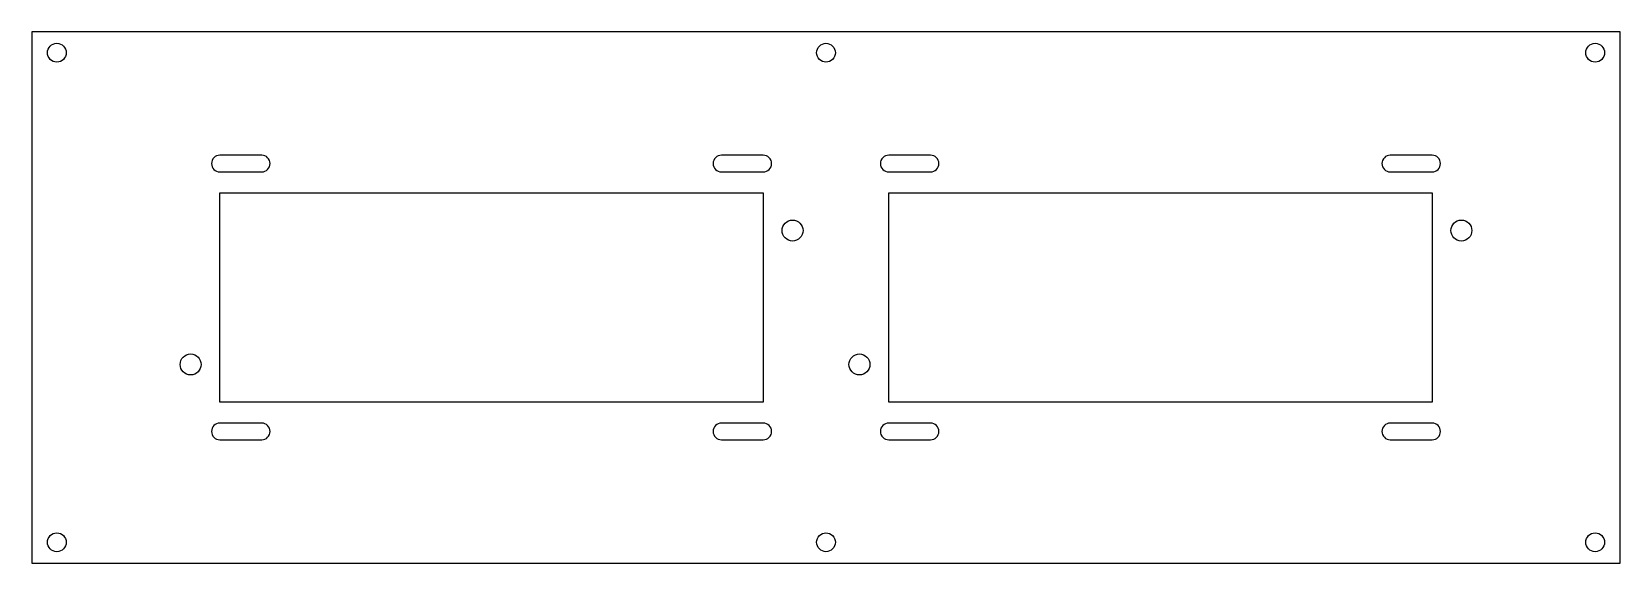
# Model space of a CAD drawing. Header units: millimetres. Extents: x 0 to 380, y 0 to 127.
import ezdxf

# ---------------------------------------------------------------- set-up
doc = ezdxf.new("R2010")
doc.units = ezdxf.units.MM
doc.layers.add('Sketch', color=7, linetype='CONTINUOUS')

msp = doc.modelspace()

# ---------------------------------------------------------------- linework, layer by layer
at = {"layer": 'Sketch'}
for p, q in [((380, 127), (0, 127)), ((0, 127), (0, 0)), ((380, 0), (380, 127)), ((55, 97.5), (45, 97.5)), ((175, 97.5), (165, 97.5)), ((215, 97.5), (205, 97.5)), ((335, 97.5), (325, 97.5)), ((45, 93.5), (55, 93.5)), ((165, 93.5), (175, 93.5)), ((205, 93.5), (215, 93.5)), ((325, 93.5), (335, 93.5)), ((45, 88.5), (175, 88.5)), ((45, 38.5), (45, 88.5)), ((175, 88.5), (175, 38.5)), ((205, 88.5), (335, 88.5)), ((205, 38.5), (205, 88.5)), ((335, 88.5), (335, 38.5)), ((175, 38.5), (45, 38.5)), ((335, 38.5), (205, 38.5)), ((55, 33.5), (45, 33.5)), ((175, 33.5), (165, 33.5)), ((215, 33.5), (205, 33.5)), ((335, 33.5), (325, 33.5)), ((45, 29.5), (55, 29.5)), ((165, 29.5), (175, 29.5)), ((205, 29.5), (215, 29.5)), ((325, 29.5), (335, 29.5)), ((0, 0), (380, 0))]:
    msp.add_line(p, q, dxfattribs=at)
for centre, radius in [((6, 122), 2.25), ((190, 122), 2.25), ((374, 122), 2.25), ((182, 79.5), 2.5), ((342, 79.5), 2.5), ((38, 47.5), 2.5), ((198, 47.5), 2.5), ((6, 5), 2.25), ((190, 5), 2.25), ((374, 5), 2.25)]:
    msp.add_circle(centre, radius, dxfattribs=at)
for centre, start, end in [((45, 95.5), 90, -90), ((55, 95.5), -90, 90), ((165, 95.5), 90, -90), ((175, 95.5), -90, 90), ((205, 95.5), 90, -90), ((215, 95.5), -90, 90), ((325, 95.5), 90, -90), ((335, 95.5), -90, 90), ((45, 31.5), 90, -90), ((55, 31.5), -90, 90), ((165, 31.5), 90, -90), ((175, 31.5), -90, 90), ((205, 31.5), 90, -90), ((215, 31.5), -90, 90), ((325, 31.5), 90, -90), ((335, 31.5), -90, 90)]:
    msp.add_arc(centre, 2, start, end, dxfattribs=at)

doc.saveas('drawing.dxf')
